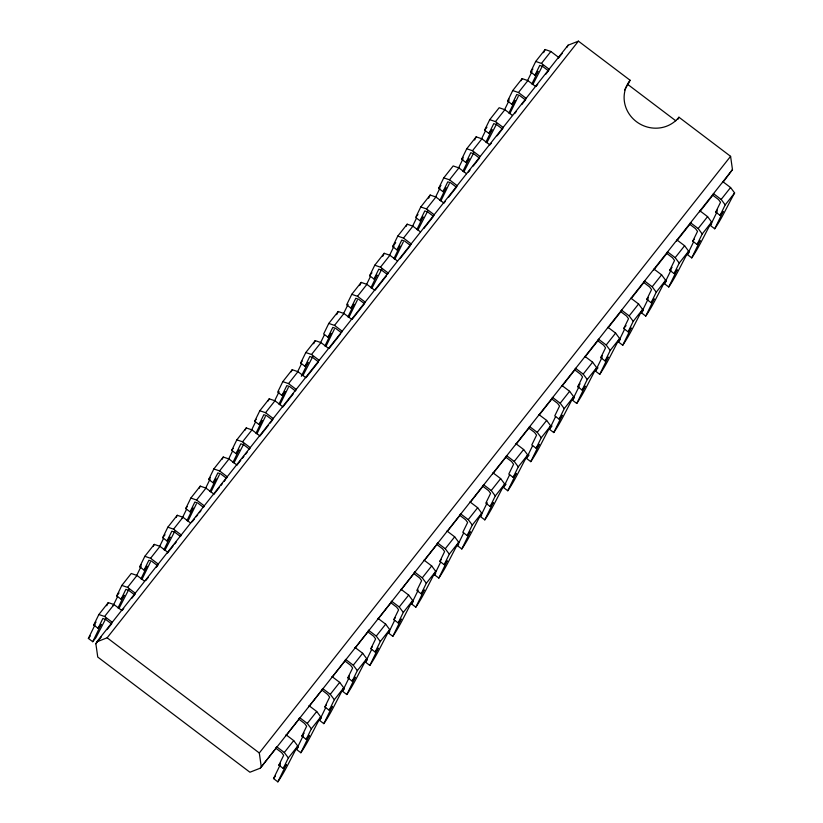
<?xml version="1.0" encoding="UTF-8"?>
<svg xmlns="http://www.w3.org/2000/svg" width="823" height="823" viewBox="0 0 823 823"><rect width="100%" height="100%" fill="white"/><g stroke="black" fill="none" stroke-linecap="round" stroke-linejoin="round"><path stroke-width="1.23" d="M95.139 624.564L88.38 638.422L92.732 641.714L101.178 624.39L98.081 628.309L93.74 625.017L98.863 614.514L108.276 602.601L114.006 604.566L121.67 610.368M106.733 605.749L108.276 602.601M98.081 628.309L102.875 618.474L105.745 619.462L111.506 623.824M117.977 607.991L124.17 595.286L121.074 599.206L116.722 595.914L121.845 585.41L131.258 573.487L136.988 575.452L144.663 581.264M113.06 605.851L117.566 596.613M276.97 747.027L260.253 768.188L249.914 772.231L97.752 657.052L95.869 643.771L96.816 641.837L568.096 45.193L578.425 41.15L630.089 80.253A30.688 29.134 26 0 0 636.405 121.66A30.688 29.134 26 0 0 678.934 117.226L730.587 156.329L732.47 169.61L722.779 182.634M121.074 599.206L125.868 589.371L128.727 590.358L134.499 594.72L135.25 593.177L127.575 587.375L121.845 585.41M118.944 608.526L128.933 589.247M140.959 578.888L147.152 566.183L144.066 570.102L139.715 566.81L144.838 556.307L154.251 544.384L159.981 546.349L167.645 552.151M136.618 575.596L141.124 566.358M153.222 546.493L154.251 544.384M144.066 570.102L148.86 560.268L151.72 561.255L157.481 565.617M141.926 579.423L150.383 562.099M163.952 549.785L170.145 537.08L167.048 540.999L162.707 537.707L167.83 527.204L177.243 515.28L182.973 517.245L190.638 523.047M159.6 546.493L163.551 538.407M176.215 517.379L177.243 515.28M167.048 540.999L171.842 531.164L174.713 532.152L180.474 536.514L181.225 534.971L173.56 529.158L167.83 527.204M164.919 550.32L174.918 531.041M186.975 520.64L193.168 507.935L190.072 511.855L185.72 508.563L190.854 498.059L200.256 486.136L205.987 488.101L213.661 493.903M182.058 518.5L186.564 509.262M199.238 488.234L200.256 486.136M190.072 511.855L194.866 502.02L197.726 503.007L203.497 507.369L204.248 505.826L196.574 500.024L190.854 498.059M187.942 521.175L196.388 503.851M209.958 491.526L216.161 478.832L213.064 482.751L208.713 479.459L213.836 468.945L223.249 457.032L228.979 458.997L236.643 464.8M205.616 488.245L210.122 479.007M222.231 459.131L223.249 457.032M213.064 482.751L217.858 472.916L220.718 473.894L226.479 478.266L227.23 476.723L219.566 470.91L213.836 468.945M210.925 492.072L219.381 474.748M232.95 462.423L239.143 449.718L236.047 453.638L231.705 450.356L236.829 439.842L246.242 427.929L251.972 429.894L259.636 435.696M228.599 459.131L232.549 451.055M245.213 430.028L246.242 427.929M236.047 453.638L240.841 443.813L243.711 444.79L249.472 449.152L250.223 447.619L242.559 441.807L236.829 439.842M233.917 462.968L243.917 443.679M255.943 433.32L262.136 420.615L259.039 424.534L254.688 421.242L259.821 410.739L269.234 398.826L274.954 400.791L282.628 406.593M251.591 430.028L255.531 421.952M268.205 400.924L269.234 398.826M259.039 424.534L263.833 414.71L266.703 415.687L272.464 420.049L273.215 418.506L265.541 412.704L259.821 410.739M256.91 433.865L265.356 416.541M305.621 377.49L297.947 371.687L292.216 369.722L282.803 381.635L277.68 392.139L282.032 395.431L285.128 391.511L278.925 404.216M274.584 400.924L279.09 391.686M291.198 371.821L292.216 369.722M282.032 395.431L286.826 385.606L289.686 386.584L295.447 390.946L296.208 389.402L288.534 383.6L282.803 381.635M279.902 404.762L288.348 387.438M301.352 376.265L308.111 362.408L305.014 366.328L300.673 363.036L305.796 352.532L315.209 340.619L320.939 342.584L328.603 348.386M297.566 371.821L301.516 363.735M313.676 343.767L315.209 340.619M305.014 366.328L309.808 356.493L312.678 357.48L318.439 361.842M302.885 375.648L312.884 356.369M351.596 319.283L343.932 313.47L338.202 311.506L328.789 323.429L323.665 333.932L328.007 337.224L331.103 333.305L324.91 346.01M320.559 342.718L324.499 334.632M336.658 314.664L338.202 311.506M328.007 337.224L332.801 327.389L335.671 328.377L341.432 332.739L342.183 331.196L334.519 325.394L328.789 323.429M325.877 346.545L334.323 329.221M374.588 290.169L366.914 284.367L361.184 282.402L351.771 294.325L346.648 304.829L350.999 308.121L354.096 304.201L347.892 316.906M343.551 313.614L348.057 304.376M359.651 285.56L361.184 282.402M350.999 308.121L355.793 298.286L358.653 299.274L364.424 303.636L365.175 302.092L357.501 296.29L351.771 294.325M348.87 317.441L357.316 300.117M370.885 287.803L377.078 275.098L373.992 279.018L369.64 275.726L374.763 265.222L384.176 253.299L389.907 255.264L397.571 261.066M366.544 284.511L370.484 276.425M382.644 256.447L384.176 253.299M373.992 279.018L378.786 269.183L381.646 270.17L387.407 274.532L388.158 272.989L380.493 267.177L374.763 265.222M371.852 288.338L381.851 269.059M393.878 258.689L400.071 245.995L396.974 249.904L392.633 246.622L397.756 236.108L407.169 224.195L412.899 226.16L420.563 231.963M389.526 255.408L394.032 246.159M406.14 226.294L407.169 224.195M396.974 249.904L401.768 240.079L404.638 241.057L410.399 245.419L411.15 243.886L403.486 238.073L397.756 236.108M394.845 259.235L403.291 241.911M443.587 202.818L435.912 197.016L430.182 195.051L420.769 206.964L415.646 217.478L419.997 220.77L423.094 216.85L416.901 229.545M412.549 226.263L416.489 218.177M428.649 198.199L430.182 195.051M419.997 220.77L424.791 210.935L427.651 211.912L433.423 216.284L434.174 214.741L426.499 208.929L420.769 206.964M417.868 230.09L427.857 210.811M439.883 200.442L446.076 187.737L442.99 191.656L438.638 188.374L443.762 177.861L453.175 165.948L458.905 167.913L466.569 173.715M435.542 197.15L440.048 187.911M442.99 191.656L447.784 181.832L450.644 182.809L456.405 187.171L457.156 185.638L449.492 179.826L443.762 177.861M440.85 200.987L449.307 183.663M462.876 171.338L469.069 158.633L465.972 162.553L461.631 159.261L466.754 148.757L476.167 136.844L481.897 138.809L489.562 144.611M458.524 168.046L463.03 158.808M474.624 139.992L476.167 136.844M465.972 162.553L470.766 152.728L473.637 153.706L479.398 158.067M463.843 171.884L473.842 152.594M485.868 142.235L492.061 129.53L488.965 133.449L484.613 130.157L489.747 119.654L499.16 107.741L504.88 109.706L512.554 115.508M481.517 138.943L485.457 130.857M488.965 133.449L493.759 123.625L496.619 124.602L502.39 128.964L503.141 127.421L495.467 121.619L489.747 119.654M486.835 142.78L496.835 123.491M508.851 113.132L515.054 100.427L511.957 104.346L507.606 101.054L512.729 90.551L522.142 78.638L527.872 80.603L535.536 86.405M504.509 109.84L509.015 100.601M521.124 80.736L522.142 78.638M511.957 104.346L516.751 94.511L519.611 95.499L525.372 99.861M509.818 113.667L518.274 96.353M531.843 84.028L538.036 71.323L534.94 75.243L530.598 71.951L535.722 61.447L545.135 49.524L550.865 51.489L558.529 57.301M527.492 80.736L531.997 71.498M543.591 52.682L545.135 49.524M534.94 75.243L539.734 65.408L542.604 66.396L548.365 70.757M532.81 84.563L542.81 65.284M567.15 47.117L568.096 45.193M260.253 768.188L732.47 169.61M278.874 765.153L283.668 755.329L281.651 752.613L275.88 748.251L276.641 746.708L284.305 752.51L288.348 757.942L283.215 768.445L278.874 765.153L280.417 763.199M286.054 734.785L293.718 740.597L297.761 746.019C291.054 757.921 285.581 770.595 277.865 781.85L273.524 778.558L280.283 764.701M277.865 781.85L286.311 764.526L283.215 768.445M301.866 736.05L306.66 726.225L304.633 723.51L298.872 719.148L299.623 717.605L307.298 723.407L311.331 728.839L306.207 739.342L301.866 736.05L304.181 733.108M309.036 705.681L316.711 711.494L320.744 716.915C314.036 728.808 308.574 741.492 300.858 752.747L296.506 749.455L303.265 735.597M300.858 752.747L309.304 735.423L306.207 739.342M624.636 89.995A30.688 29.134 26 0 1 627.97 84.584L630.089 80.253M324.848 706.947L329.642 697.112L327.626 694.396L321.865 690.034L322.616 688.501L330.28 694.303L334.323 699.735L329.2 710.239L324.848 706.947L326.402 704.982M332.029 676.578L339.693 682.38L343.736 687.812C337.029 699.704 331.566 712.379 323.84 723.643L319.499 720.351L325.692 707.646M323.84 723.643L332.297 706.319L329.2 710.239M347.841 677.843L352.635 668.009L350.619 665.293L344.858 660.931L345.609 659.388L353.273 665.2L357.316 670.622L352.193 681.135L347.841 677.843L349.384 675.878M355.022 647.475L362.686 653.277L366.729 658.709C360.021 670.601 354.559 683.275 346.833 694.54L342.491 691.248L349.25 677.391M346.833 694.54L355.279 677.216L352.193 681.135M370.834 648.74L375.627 638.905L373.601 636.189L367.84 631.827L368.591 630.284L376.265 636.097L380.298 641.518L375.175 652.032L370.834 648.74L372.377 646.775M378.004 618.371L385.678 624.173L389.711 629.605C383.004 641.498 377.541 654.172 369.825 665.426L365.474 662.145L371.677 649.44M369.825 665.426L378.271 648.113L375.175 652.032M393.816 619.637L398.61 609.802L396.593 607.086L390.832 602.724L391.583 601.181L399.248 606.983L403.291 612.415L398.167 622.918L393.816 619.637L395.369 617.672M400.996 589.268L408.661 595.07L412.704 600.502C405.996 612.394 400.534 625.069 392.818 636.323L388.466 633.031L394.659 620.336M392.818 636.323L401.264 618.999L398.167 622.918M424.02 560.124L431.684 565.926L435.727 571.357C429.02 583.25 423.557 595.924 415.831 607.179L411.49 603.897L418.249 590.029M426.314 583.27L422.271 577.839L414.607 572.036L413.856 573.58L419.617 577.941L421.633 580.657L416.839 590.492L421.191 593.774L426.314 583.27L435.727 571.357M415.831 607.179L424.287 589.865L421.191 593.774M439.832 561.379L444.626 551.554L442.609 548.838L436.838 544.476L437.589 542.933L445.264 548.735L449.296 554.167L444.173 564.671L439.832 561.379L441.375 559.424M447.002 531.02L454.677 536.822L458.709 542.254C452.002 554.146 446.539 566.821 438.824 578.075L434.472 574.783L440.675 562.088M438.824 578.075L447.27 560.751L444.173 564.671M469.995 501.917L477.659 507.719L481.702 513.151C474.994 525.043 469.532 537.717 461.816 548.972L457.465 545.68L463.658 532.975M472.289 525.064L468.246 519.632L460.582 513.83L459.831 515.373L465.592 519.735L467.618 522.451L462.814 532.275L467.166 535.567L472.289 525.064L481.702 513.151M461.816 548.972L470.262 531.648L467.166 535.567M492.987 472.803L500.651 478.616L504.694 484.037C497.987 495.94 492.524 508.614 484.798 519.869L480.457 516.577L487.216 502.719M677.874 119.386L678.934 117.226M495.281 495.96L491.238 490.529L483.574 484.726L482.823 486.27L488.584 490.631L490.601 493.347L485.807 503.172L490.158 506.464L495.281 495.96L504.694 484.037M484.798 519.869L493.255 502.544L490.158 506.464M515.97 443.7L523.644 449.512L527.687 454.934C520.98 466.826 515.507 479.511 507.791 490.765L503.439 487.473L509.643 474.768M518.274 466.857L514.231 461.425L506.557 455.623L505.806 457.166L511.577 461.528L513.593 464.244L508.799 474.069L513.141 477.361L518.274 466.857L527.687 454.934M507.791 490.765L516.237 473.441L513.141 477.361M538.962 414.597L546.637 420.399L550.669 425.83C543.962 437.723 538.499 450.397 530.784 461.662L526.432 458.37L532.625 445.665M541.256 437.754L537.224 432.322L529.549 426.52L528.798 428.053L534.559 432.414L536.586 435.13L531.792 444.965L536.133 448.257L541.256 437.754L550.669 425.83M530.784 461.662L539.23 444.338L536.133 448.257M561.955 385.493L569.619 391.295L573.662 396.727C566.954 408.62 561.492 421.294 553.766 432.559L549.425 429.267L555.618 416.561M564.249 408.64L560.206 403.219L552.542 397.406L551.791 398.949L557.552 403.311L559.568 406.027L554.774 415.862L559.126 419.154L564.249 408.64L573.662 396.727M553.766 432.559L562.222 415.234L559.126 419.154M577.767 386.759L582.561 376.924L580.544 374.208L574.773 369.846L575.534 368.303L583.198 374.115L587.241 379.537L582.108 390.051L577.767 386.759L580.092 383.816M584.947 356.39L592.611 362.192L596.654 367.624C589.947 379.516 584.474 392.19 576.758 403.445L572.417 400.163L579.176 386.306M576.758 403.445L585.204 386.131L582.108 390.051M600.759 357.655L605.553 347.82L603.526 345.104L597.765 340.743L598.516 339.199L606.191 345.002L610.224 350.433L605.1 360.937L600.759 357.655L602.302 355.69M607.93 327.287L615.604 333.089L619.637 338.52C612.929 350.413 607.467 363.087 599.751 374.342L595.399 371.05L602.158 357.192M599.751 374.342L608.197 357.017L605.1 360.937M623.741 328.542L628.535 318.717L626.519 316.001L620.758 311.639L621.509 310.096L629.173 315.898L633.216 321.33L628.093 331.834L623.741 328.542L626.066 325.61M630.922 298.183L638.586 303.985L642.629 309.417C635.922 321.309 630.459 333.984 622.744 345.238L618.392 341.946L624.585 329.251M622.744 345.238L631.19 327.914L628.093 331.834M646.765 299.397L651.559 289.573L649.542 286.857L643.781 282.495L644.532 280.952L652.197 286.754L656.24 292.186L651.116 302.689L646.765 299.397L648.308 297.442M653.946 269.039L661.61 274.841L665.653 280.273C658.945 292.165 653.483 304.839 645.757 316.094L641.415 312.802L648.174 298.944M645.757 316.094L654.203 298.77L651.116 302.689M669.757 270.294L674.551 260.469L672.525 257.753L666.764 253.391L667.515 251.848L675.189 257.65L679.222 263.082L674.099 273.586L669.757 270.294L672.072 267.362M676.928 239.935L684.602 245.738L688.635 251.169C681.928 263.062 676.465 275.736 668.749 286.99L664.398 283.698L671.157 269.841M668.749 286.99L677.195 269.666L674.099 273.586M692.74 241.19L697.534 231.366L695.517 228.65L689.756 224.288L690.507 222.745L698.171 228.547L702.214 233.979L697.091 244.482L692.74 241.19L694.293 239.236M699.92 210.822L707.585 216.634L711.628 222.056C704.92 233.958 699.457 246.633 691.742 257.887L687.39 254.595L693.583 241.89M691.742 257.887L700.188 240.563L697.091 244.482M715.732 212.087L720.526 202.263L718.51 199.547L712.749 195.185L713.5 193.642L721.164 199.444L725.207 204.876L720.084 215.379L715.732 212.087L717.286 210.132M722.913 181.718L730.577 187.531L734.62 192.952C727.913 204.845 722.45 217.529 714.724 228.784L710.383 225.492L717.142 211.634M714.724 228.784L723.18 211.46L720.084 215.379M93.74 625.017L96.054 622.075M116.722 595.914L119.047 592.971M139.715 566.81L141.258 564.845M162.707 537.707L165.022 534.765M185.72 508.563L187.274 506.598M208.713 479.459L210.266 477.494M231.705 450.356L233.248 448.391M254.688 421.242L256.241 419.288M300.673 363.036L302.216 361.081M369.64 275.726L371.965 272.783M392.633 246.622L395.729 242.703M416.428 216.49L417.971 214.536M438.638 188.374L440.963 185.432M461.631 159.261L463.174 157.306M484.613 130.157L486.938 127.226M507.606 101.054L509.159 99.099M530.598 71.951L532.913 69.009M98.863 614.514L104.593 616.478L114.006 604.566M127.575 587.375L136.988 575.452M144.838 556.307L150.568 558.272L159.981 546.349M173.56 529.158L182.973 517.245M196.574 500.024L205.987 488.101M219.566 470.91L228.979 458.997M242.559 441.807L251.972 429.894M265.541 412.704L274.954 400.791M288.534 383.6L297.947 371.687M305.796 352.532L311.526 354.497L320.939 342.584M334.519 325.394L343.932 313.47M357.501 296.29L366.914 284.367M380.493 267.177L389.907 255.264M403.486 238.073L412.899 226.16M426.499 208.929L435.912 197.016M449.492 179.826L458.905 167.913M466.754 148.757L472.484 150.722L481.897 138.809M495.467 121.619L504.88 109.706M512.729 90.551L518.459 92.515L527.872 80.603M535.722 61.447L541.452 63.412L550.865 51.489M88.38 638.422L90.314 635.973M105.951 618.351L95.952 637.63L92.732 641.714M95.869 643.771L101.445 636.714M107.011 629.657L111.794 623.608M122.143 610.512L123.728 608.495M131.69 598.414L134.879 594.381M146.021 580.277L148.407 577.252M156.37 567.17L157.965 565.154M167.522 553.066L173.087 546.009M174.682 543.993L176.276 541.976M192.191 521.823L194.588 518.799M196.172 516.782L197.767 514.766M199.361 512.75L200.956 510.733M213.692 494.602L219.257 487.555M220.852 485.539L222.447 483.523M224.041 481.506L225.636 479.49M236.777 465.376L240.758 460.335M242.353 458.329L243.937 456.312M245.532 454.296L247.126 452.28M259.862 436.149L268.617 425.069M270.211 423.053L271.806 421.037M282.947 406.922L293.297 393.826M306.033 377.695L317.976 362.583M329.118 348.468L340.269 334.354M352.213 319.242L364.147 304.119M375.298 290.015L386.44 275.9M399.978 258.772L410.327 245.666M423.855 228.537L433.412 216.439M443.762 203.343L445.346 201.326M448.535 197.294L456.498 187.212M468.441 172.1L470.026 170.083M473.215 166.051L479.583 157.985M489.932 144.879L491.526 142.863M497.092 135.816L502.668 128.758M514.612 113.636L516.206 111.619M521.772 104.572L525.753 99.532M536.102 86.425L537.697 84.409M545.659 74.337L548.838 70.305M558.395 58.207L562.376 53.166M96.816 641.837L107.144 637.794L578.425 41.15M261.189 766.264L259.307 752.983L730.587 156.329M285.725 735.937L299.253 718.808M308.81 706.71L323.141 688.573M331.895 677.483L345.434 660.355M354.98 648.257L369.414 629.842M378.066 619.03L391.604 601.901M401.151 589.803L415.42 571.594M424.246 560.576L437.774 543.447M447.331 531.349L460.067 515.219M470.417 502.123L483.152 485.992M492.71 473.904L506.238 456.765M515.795 444.677L529.323 427.538M538.88 415.45L552.408 398.311M561.965 386.213L575.503 369.085M585.05 356.987L598.588 339.858M608.135 327.76L620.871 311.639M631.22 298.533L644.759 281.404M653.513 270.314L667.052 253.186M676.599 241.088L690.929 222.951M699.684 211.861L713.222 194.722M284.305 752.51L293.718 740.597M307.298 723.407L316.711 711.494M330.28 694.303L339.693 682.38M353.273 665.2L362.686 653.277M376.265 636.097L385.678 624.173M399.248 606.983L408.661 595.07M422.271 577.839L431.684 565.926M445.264 548.735L454.677 536.822M468.246 519.632L477.659 507.719M491.238 490.529L500.651 478.616M514.231 461.425L523.644 449.512M537.224 432.322L546.637 420.399M560.206 403.219L569.619 391.295M583.198 374.115L592.611 362.192M606.191 345.002L615.604 333.089M629.173 315.898L638.586 303.985M652.197 286.754L661.61 274.841M675.189 257.65L684.602 245.738M698.171 228.547L707.585 216.634M721.164 199.444L730.577 187.531M288.348 757.942L297.761 746.019M311.331 728.839L320.744 716.915M334.323 699.735L343.736 687.812M357.316 670.622L366.729 658.709M380.298 641.518L389.711 629.605M403.291 612.415L412.704 600.502M449.296 554.167L458.709 542.254M587.241 379.537L596.654 367.624M610.224 350.433L619.637 338.52M633.216 321.33L642.629 309.417M656.24 292.186L665.653 280.273M679.222 263.082L688.635 251.169M702.214 233.979L711.628 222.056M725.207 204.876L734.62 192.952M273.524 778.558L275.448 776.11M296.506 749.455L298.44 747.006M319.499 720.351L321.433 717.903M342.491 691.248L344.426 688.8M365.474 662.145L367.408 659.696M388.466 633.031L389.752 631.406M411.49 603.897L413.424 601.448M434.472 574.783L435.768 573.158M457.465 545.68L458.75 544.054M480.457 516.577L481.743 514.951M503.439 487.473L506.022 484.212M526.432 458.37L529.014 455.109M549.425 429.267L551.996 426.005M572.417 400.163L574.341 397.715M595.399 371.05L597.982 367.788M618.392 341.946L620.326 339.498M641.415 312.802L643.349 310.364M664.398 283.698L666.332 281.25M687.39 254.595L689.324 252.147M710.383 225.492L711.669 223.856M627.97 84.584L675.796 120.786M541.452 63.412L549.116 69.214M518.459 92.515L526.134 98.318M472.484 150.722L480.148 156.524M311.526 354.497L319.19 360.299M150.568 558.272L158.232 564.074M104.593 616.478L112.257 622.281M107.144 637.794L259.307 752.983"/></g></svg>
